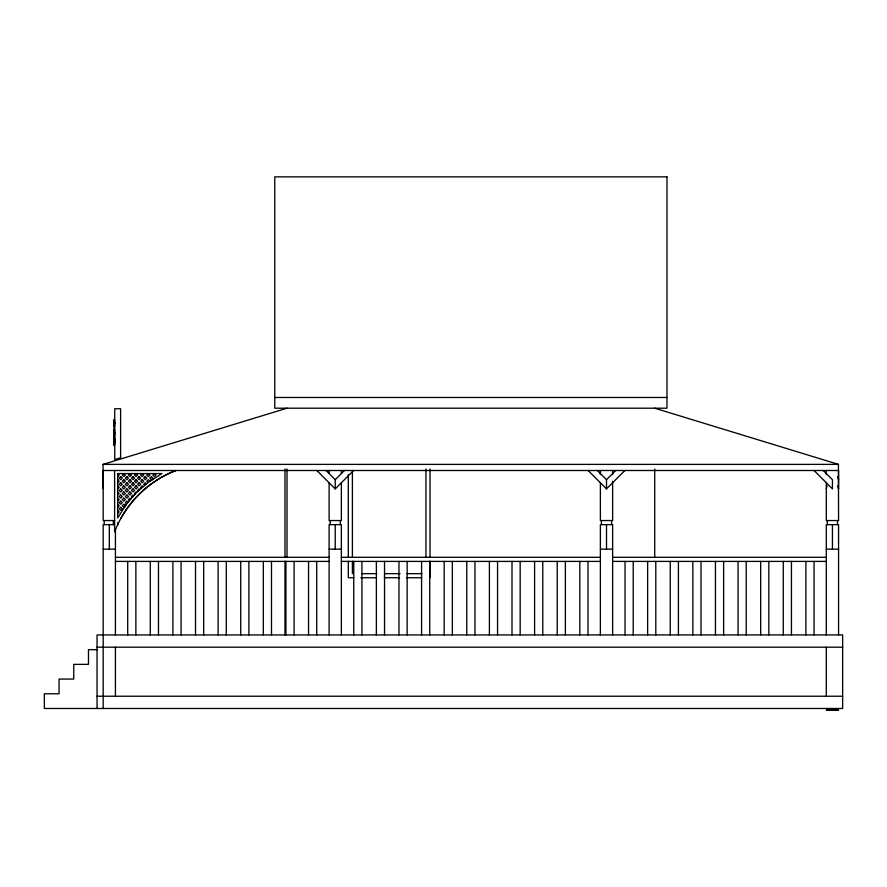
<?xml version="1.0" encoding="UTF-8"?>
<svg xmlns="http://www.w3.org/2000/svg" width="887" height="887" viewBox="0 0 887 887"><rect width="100%" height="100%" fill="white"/><g stroke="black" fill="none" stroke-linecap="round" stroke-linejoin="round"><path stroke-width="1.33" d="M103.18 488.892L103.058 464.378L287.022 408.197M826.307 488.892L827.127 485.821M120.909 518.318A106.728 106.728 0 0 1 175.903 470.498C148.029 481.131 125.278 503.927 114.611 531.79L114.611 470.498M124.38 507.431L125.865 505.113M136.587 492.473L126.553 504.016L117.683 517.897L117.683 473.569L162.011 473.569L148.129 482.439L136.587 492.473L136.066 491.952L134.536 493.482L135.112 494.059M117.683 476.629L119.213 475.099L117.683 473.569M117.683 482.761L119.213 481.231L117.683 479.69M117.683 488.892L119.213 487.351L117.683 485.821M117.683 495.013L119.213 493.482L117.683 491.952M117.683 501.144L119.213 499.614L117.683 498.084M117.683 507.275L119.213 505.734L117.683 504.204M117.683 513.396L119.213 511.866L117.683 510.335M125.366 505.712L123.803 507.275L122.273 505.734L123.803 504.204L125.344 505.734M149.825 481.253L148.317 479.69L146.787 481.231L148.062 482.495M353.625 470.498L335.231 488.892L335.231 479.69L344.422 470.498M624.891 470.498L606.508 488.892L606.508 479.69L615.7 470.498M151.001 480.466L153.296 478.925M274.77 397.476L666.98 397.476M114.002 420.128L114.745 420.128M114.002 421.281L114.745 421.281M114.002 422.434L114.745 422.434M114.002 422.667L114.745 422.667M114.002 422.966L114.745 422.966M114.002 423.066L114.745 423.066M114.002 423.498L114.745 423.498M114.002 424.341L114.745 424.341M114.002 425.228L114.745 425.228M114.002 426.248L114.745 426.248M114.002 429.796L114.745 429.862M114.002 430.938L114.745 430.905M114.002 432.091L114.745 432.091M114.002 432.335L114.745 432.335M114.002 433.954L114.745 433.954M114.002 434.153L114.745 434.153M114.002 435.207L114.745 435.085M114.002 435.705L114.745 435.705M114.002 436.969L114.745 436.969M114.002 438.023L114.745 438.023M114.002 438.821L114.745 438.821M114.002 439.231L114.745 439.231M114.002 439.342L114.745 439.342M114.002 439.797L114.745 439.797M114.002 439.941L114.745 439.941M114.002 440.063L114.745 440.063M114.002 440.772L114.745 440.772M114.002 440.972L114.745 440.972M114.002 441.416L114.745 441.416M114.002 442.025L114.745 442.025M114.002 442.125L114.745 442.125M114.002 442.425L114.745 442.425M114.002 442.99L114.745 442.99M114.002 443.478L114.745 443.478M114.002 444.609L114.745 444.609M114.002 444.964L114.745 444.964M103.058 464.378L838.437 464.378L838.57 520.547L826.307 520.547L826.307 482.317M114.611 520.547L103.18 520.547L103.18 470.498L838.57 470.498L838.57 488.892L837.738 485.821M114.611 524.638L103.18 524.638L103.18 708.48M103.18 549.153L115.432 549.153M329.11 549.153L341.362 549.153M600.377 549.153L612.64 549.153M826.307 549.153L838.57 549.153M115.432 557.313L329.11 557.313M341.362 557.313L600.377 557.313M612.64 557.313L826.307 557.313M115.432 561.404L329.11 561.404M341.362 561.404L600.377 561.404M612.64 561.404L826.307 561.404M361.929 573.656L376.908 573.656M385.08 573.656L400.059 573.656M406.867 573.656L421.846 573.656M353.846 577.747L348.314 577.747L348.314 561.227M360.776 577.747L376.01 577.747M384.315 577.747L399.549 577.747M406.479 577.747L421.713 577.747M97.049 647.2L842.65 647.2M97.049 649.65L88.478 649.65L88.478 664.363L73.765 664.363L73.765 679.065L59.063 679.065L59.063 693.778L44.35 693.778L44.35 708.48L842.65 708.48L842.65 634.904L97.049 634.948L97.049 708.48M97.049 696.228L842.65 696.228M654.717 408.197L838.437 464.378M823.247 470.498L832.438 479.69L832.438 488.892L814.055 470.498M597.317 470.498L606.508 479.69M588.125 470.498L606.508 488.892M326.039 470.498L335.231 479.69M316.847 470.498L335.231 488.892M146.366 483.87L145.257 482.761L143.727 484.291L144.67 485.244M142.984 486.608L142.197 485.821L140.656 487.351L141.343 488.038M139.758 489.513L139.126 488.892L137.596 490.422L138.172 490.999M133.627 495.645L133.006 495.013L131.464 496.543L132.152 497.23M130.722 498.871L129.934 498.084L128.404 499.614L129.358 500.556M127.983 502.253L126.874 501.144L125.344 502.674L126.608 503.949M837.738 476.629L838.57 479.69M838.57 634.948L838.57 524.638L826.307 524.638L826.307 634.948M837.539 520.547L837.539 524.638M832.438 524.638L832.438 549.153M827.327 520.547L827.327 524.638M826.307 470.498L826.307 474.556M826.307 647.2L826.307 696.228M814.055 561.404L814.055 634.948M805.884 561.404L805.884 634.948M791.448 561.404L791.448 634.948M783.276 561.404L783.276 634.948M768.841 561.404L768.841 634.948M760.669 561.404L760.669 634.948M746.233 561.404L746.233 634.948M738.062 561.404L738.062 634.948M723.626 561.404L723.626 634.948M715.454 561.404L715.454 634.948M701.018 561.404L701.018 634.948M692.847 561.404L692.847 634.948M678.411 561.404L678.411 634.948M670.239 561.404L670.239 634.948M655.803 561.404L655.803 634.948M654.717 469.035L654.717 557.513M647.632 561.404L647.632 634.948M633.207 561.404L633.207 634.948M625.036 561.404L625.036 634.948M612.64 470.498L612.64 474.556M612.64 481.319L612.64 520.547L600.377 520.547L600.377 482.672M612.64 634.948L612.64 524.638L600.377 524.638L600.377 634.948M611.62 520.547L611.62 524.638M606.508 524.638L606.508 549.153M601.408 520.547L601.408 524.638M600.377 470.498L600.377 474.556M587.992 561.404L587.992 634.948M579.821 561.404L579.821 634.948M565.385 561.404L565.385 634.948M557.213 561.404L557.213 634.948M542.777 561.404L542.777 634.948M534.606 561.404L534.606 634.948M520.17 561.404L520.17 634.948M511.999 561.404L511.999 634.948M497.563 561.404L497.563 634.948M489.391 561.404L489.391 634.948M474.955 561.404L474.955 634.948M466.784 561.404L466.784 634.948M452.348 561.404L452.348 634.948M444.176 561.404L444.176 634.948M430.018 469.035L430.018 557.103M430.018 561.227L430.018 577.747M429.74 561.404L429.74 634.948M425.937 469.001L425.937 557.136M421.58 561.404L421.58 634.948M407.144 561.404L407.144 634.948M398.973 561.404L398.973 634.948M384.537 561.404L384.537 634.948M376.365 561.404L376.365 634.948M361.929 561.404L361.929 634.948M353.758 561.404L353.758 634.948M352.394 471.751L352.394 557.136M352.394 561.271L352.394 573.656M348.314 474.534L348.314 557.103M341.362 470.498L341.362 473.203M341.362 482.672L341.362 520.547L329.11 520.547L329.11 482.672M341.362 634.948L341.362 524.638L329.11 524.638L329.11 634.948M340.342 520.547L340.342 524.638M335.231 524.638L335.231 549.153M330.13 520.547L330.13 524.638M329.11 470.498L329.11 473.203M316.714 561.404L316.714 634.948M308.543 561.404L308.543 634.948M294.107 561.404L294.107 634.948M287.022 469.035L287.022 557.513M285.936 561.404L285.936 634.948M284.982 469.001L284.982 557.479M284.982 561.227L284.982 634.948M271.5 561.404L271.5 634.948M263.328 561.404L263.328 634.948M248.892 561.404L248.892 634.948M240.721 561.404L240.721 634.948M226.285 561.404L226.285 634.948M218.113 561.404L218.113 634.948M203.688 561.404L203.688 634.948M195.517 561.404L195.517 634.948M181.081 561.404L181.081 634.948M172.91 561.404L172.91 634.948M158.474 561.404L158.474 634.948M150.302 561.404L150.302 634.948M135.866 561.404L135.866 634.948M127.695 561.404L127.695 634.948M117.683 522.787L117.683 525.226M115.432 528.719L115.432 634.948M115.432 647.2L115.432 696.228M114.002 419.606L114.002 445.485M113.336 520.547L113.336 524.638M109.312 524.638L109.312 549.153M104.2 520.547L104.2 524.638M120.743 476.629L119.213 478.16L120.743 479.69L122.273 478.16L120.743 476.629M123.803 473.569L122.273 475.099L123.803 476.629L125.344 475.099L123.803 473.569M120.743 482.761L119.213 484.291L120.743 485.821L122.273 484.291L120.743 482.761M123.803 479.69L122.273 481.231L123.803 482.761L125.344 481.231L123.803 479.69M126.874 476.629L125.344 478.16L126.874 479.69L128.404 478.16L126.874 476.629M129.934 473.569L128.404 475.099L129.934 476.629L131.464 475.099L129.934 473.569M120.743 488.892L119.213 490.422L120.743 491.952L122.273 490.422L120.743 488.892M123.803 485.821L122.273 487.351L123.803 488.892L125.344 487.351L123.803 485.821M126.874 482.761L125.344 484.291L126.874 485.821L128.404 484.291L126.874 482.761M129.934 479.69L128.404 481.231L129.934 482.761L131.464 481.231L129.934 479.69M133.006 476.629L131.464 478.16L133.006 479.69L134.536 478.16L133.006 476.629M136.066 473.569L134.536 475.099L136.066 476.629L137.596 475.099L136.066 473.569M120.743 495.013L119.213 496.543L120.743 498.084L122.273 496.543L120.743 495.013M123.803 491.952L122.273 493.482L123.803 495.013L125.344 493.482L123.803 491.952M126.874 488.892L125.344 490.422L126.874 491.952L128.404 490.422L126.874 488.892M129.934 485.821L128.404 487.351L129.934 488.892L131.464 487.351L129.934 485.821M133.006 482.761L131.464 484.291L133.006 485.821L134.536 484.291L133.006 482.761M136.066 479.69L134.536 481.231L136.066 482.761L137.596 481.231L136.066 479.69M139.126 476.629L137.596 478.16L139.126 479.69L140.656 478.16L139.126 476.629M142.197 473.569L140.656 475.099L142.197 476.629L143.727 475.099L142.197 473.569M120.743 501.144L119.213 502.674L120.743 504.204L122.273 502.674L120.743 501.144M123.803 498.084L122.273 499.614L123.803 501.144L125.344 499.614L123.803 498.084M126.874 495.013L125.344 496.543L126.874 498.084L128.404 496.543L126.874 495.013M129.934 491.952L128.404 493.482L129.934 495.013L131.464 493.482L129.934 491.952M133.006 488.892L131.464 490.422L133.006 491.952L134.536 490.422L133.006 488.892M136.066 485.821L134.536 487.351L136.066 488.892L137.596 487.351L136.066 485.821M139.126 482.761L137.596 484.291L139.126 485.821L140.656 484.291L139.126 482.761M142.197 479.69L140.656 481.231L142.197 482.761L143.727 481.231L142.197 479.69M145.257 476.629L143.727 478.16L145.257 479.69L146.787 478.16L145.257 476.629M148.317 473.569L146.787 475.099L148.317 476.629L149.859 475.099L148.317 473.569M120.743 507.275L119.213 508.805L120.743 510.335L122.273 508.805L120.743 507.275M151.389 476.629L149.859 478.16L151.389 479.69L152.919 478.16L151.389 476.629M154.449 473.569L152.919 475.099L154.449 476.629L155.979 475.099L154.449 473.569M120.61 457.77L114.745 459.555L114.745 408.741L120.61 408.741L120.61 457.77M838.57 710.099L826.307 710.143L838.57 710.143M666.98 176.857L274.77 176.857L274.77 408.197L666.98 408.197L666.98 176.857M114.745 432.801L114.002 432.801L114.745 432.889"/></g></svg>
